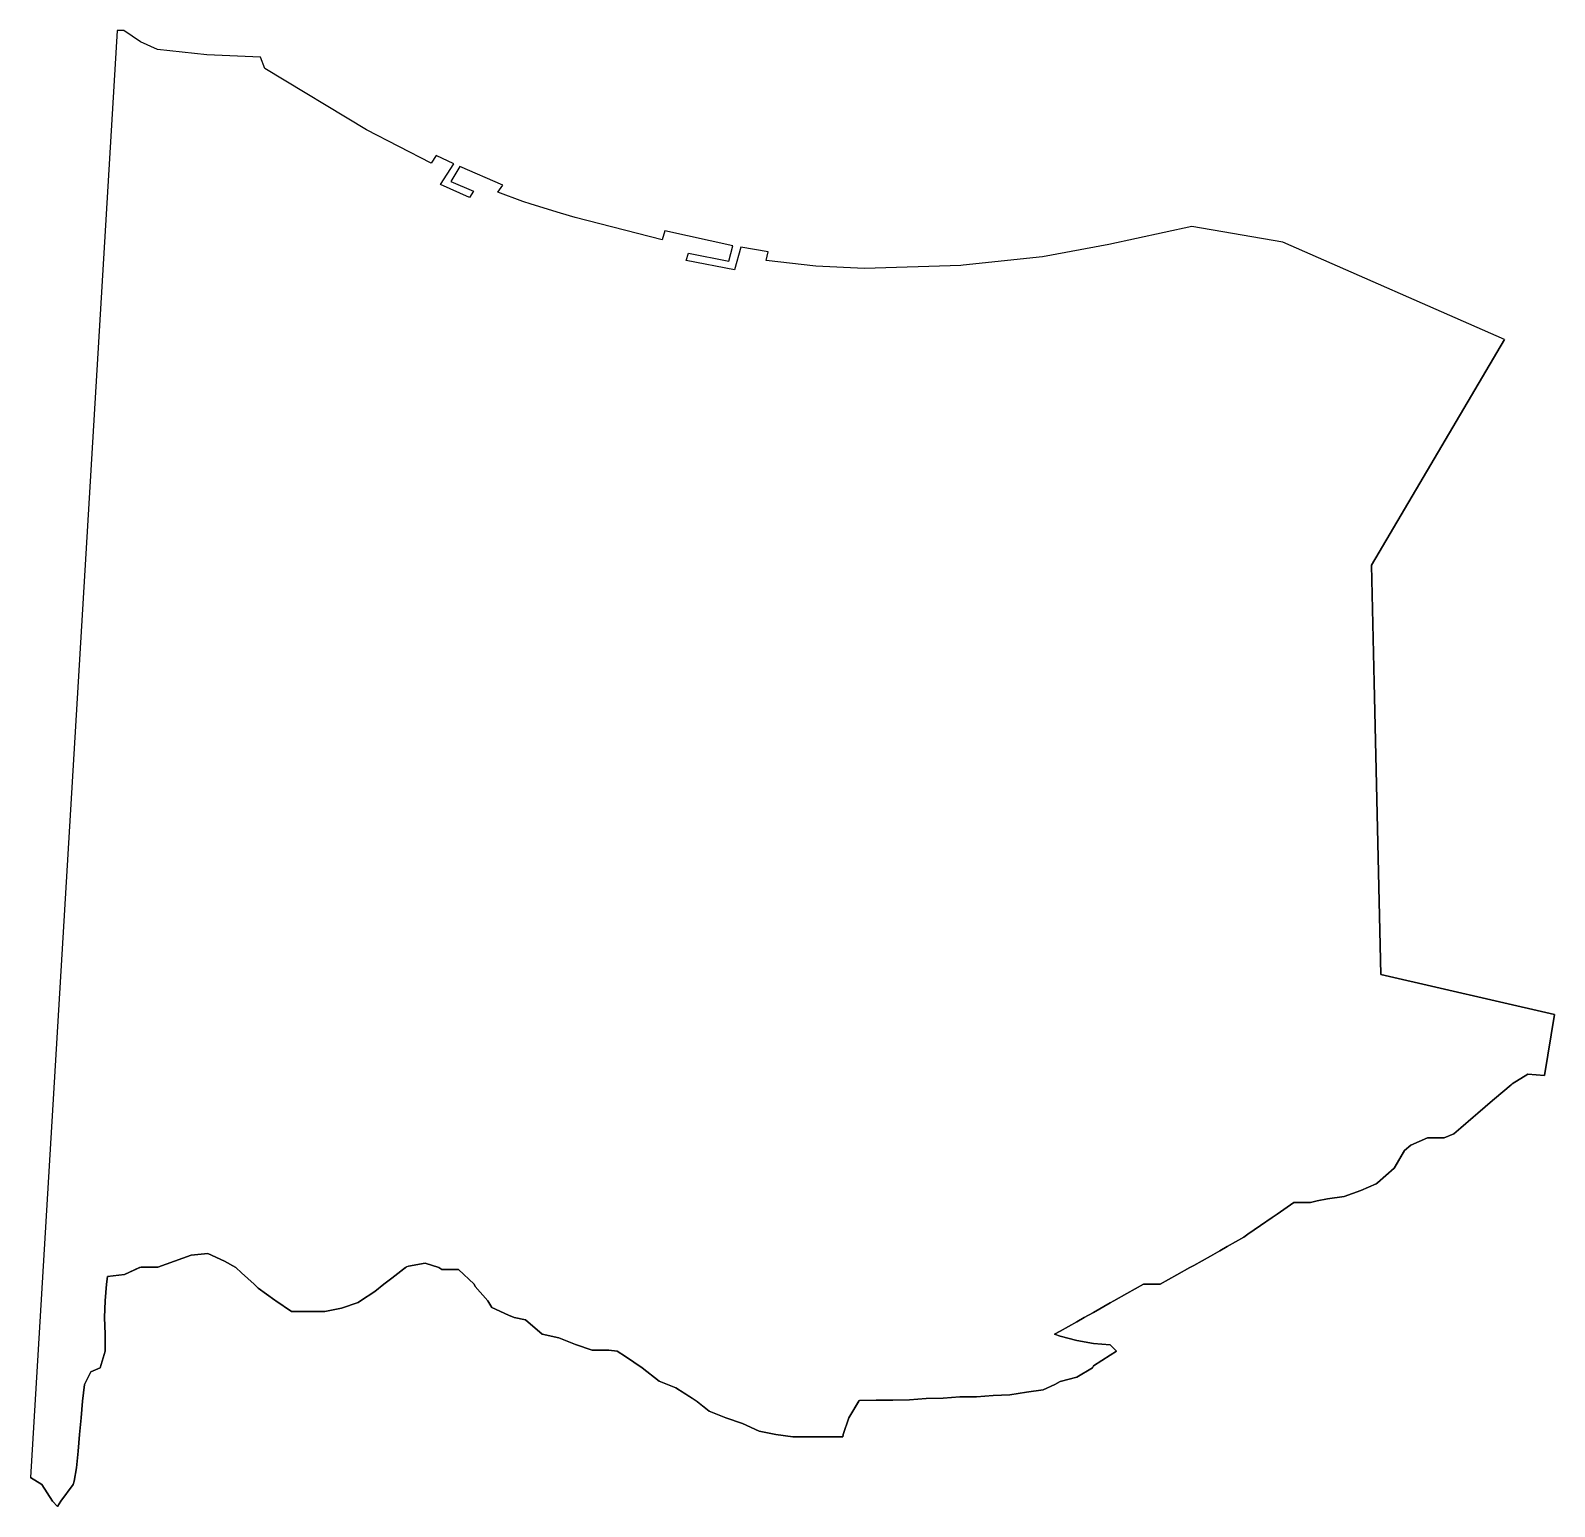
# Model space of a CAD drawing. Header units: inches. Extents: x 139.622 to 139.983, y 35.298 to 35.692.
# Drawn here: x 139.84787 to 139.87578, y 35.61572 to 35.64275 of the extents above; entities that cross this region are included whole.
import ezdxf

# ---------------------------------------------------------------- set-up
doc = ezdxf.new("R2010")
doc.units = ezdxf.units.IN
doc.header["$MEASUREMENT"] = 0

msp = doc.modelspace()

# ---------------------------------------------------------------- linework, layer by layer
for points in [[(139.874866, 35.637094), (139.870808, 35.638878), (139.869145, 35.639166), (139.867621, 35.638831), (139.866408, 35.638606), (139.864957, 35.638454), (139.86491, 35.638449), (139.863145, 35.638396), (139.862258, 35.638439), (139.861345, 35.638538), (139.861386, 35.638702), (139.860885, 35.638783), (139.860768, 35.638368), (139.859884, 35.638542), (139.859922, 35.638677), (139.860662, 35.638525), (139.860735, 35.63881), (139.859494, 35.639083), (139.859444, 35.638921), (139.857851, 35.639327), (139.857583, 35.639405), (139.857046, 35.639574), (139.856893, 35.639622), (139.856436, 35.639793), (139.856523, 35.639921), (139.855739, 35.640263), (139.85557, 35.639988), (139.85599, 35.639812), (139.855916, 35.639695), (139.855384, 35.639932), (139.855626, 35.64031), (139.855301, 35.640462), (139.855215, 35.640324), (139.854031, 35.640936), (139.852164, 35.642056), (139.852089, 35.642262), (139.851102, 35.642305), (139.850198, 35.642403), (139.849887, 35.642544), (139.849582, 35.642753), (139.849465, 35.642754), (139.847875, 35.616246)], [(139.874866, 35.637094), (139.872434, 35.632961), (139.872484, 35.630808), (139.872606, 35.62546), (139.875784, 35.624727)], [(139.875784, 35.624727), (139.875601, 35.62361), (139.875295, 35.623637), (139.875009, 35.62346), (139.874989, 35.623443), (139.874683, 35.623182), (139.874651, 35.623154), (139.874377, 35.62292), (139.874294, 35.622848), (139.874071, 35.622653), (139.873941, 35.622542), (139.873765, 35.622467), (139.873459, 35.622467), (139.873153, 35.622336), (139.873036, 35.622236), (139.872857, 35.62193), (139.872847, 35.621913), (139.872541, 35.621646), (139.872515, 35.621624), (139.872235, 35.621504), (139.871929, 35.621394), (139.871624, 35.621351), (139.87144, 35.621318), (139.871318, 35.621283), (139.871012, 35.621283), (139.870706, 35.621073), (139.870616, 35.621012), (139.8704, 35.620863), (139.87017, 35.620706), (139.870094, 35.620652), (139.869788, 35.620477), (139.869652, 35.6204), (139.869482, 35.620304), (139.869176, 35.620132), (139.869108, 35.620094), (139.86887, 35.61996), (139.868564, 35.619788), (139.868564, 35.619788), (139.868258, 35.619788), (139.867952, 35.619616), (139.867714, 35.619482), (139.867646, 35.619444), (139.86734, 35.619272), (139.86717, 35.619176), (139.867034, 35.619097), (139.866728, 35.618928), (139.866626, 35.61887), (139.866728, 35.618834), (139.867034, 35.618759), (139.86734, 35.618703), (139.867646, 35.618675), (139.867763, 35.618564), (139.867646, 35.618489), (139.86734, 35.618291), (139.86732, 35.618258), (139.867034, 35.618087), (139.866728, 35.618008), (139.866633, 35.617952), (139.866422, 35.617853), (139.866116, 35.617813), (139.86581, 35.617764), (139.865504, 35.61775), (139.865198, 35.617728), (139.864892, 35.617726), (139.864586, 35.617703), (139.86428, 35.617693), (139.863974, 35.617672), (139.863668, 35.617664), (139.863362, 35.617664), (139.863056, 35.617656), (139.863045, 35.617646), (139.86286, 35.61734), (139.862759, 35.617034), (139.86275, 35.616991), (139.862444, 35.616991), (139.862139, 35.616991), (139.861833, 35.616991), (139.861527, 35.617034), (139.861527, 35.617034), (139.861221, 35.617096), (139.860915, 35.617238), (139.860609, 35.61734), (139.860609, 35.61734), (139.860303, 35.617463), (139.860073, 35.617646), (139.859997, 35.617697), (139.859691, 35.617891), (139.859538, 35.617952), (139.859385, 35.618014), (139.859079, 35.618258), (139.859079, 35.618258), (139.858773, 35.618462), (139.85862, 35.618564), (139.858467, 35.618582), (139.858161, 35.618582), (139.857855, 35.618682), (139.857549, 35.618805), (139.857243, 35.61887), (139.857243, 35.61887), (139.856937, 35.619135), (139.856733, 35.619176), (139.856631, 35.61922), (139.856325, 35.61936), (139.856249, 35.619482), (139.856019, 35.619744), (139.856, 35.619788), (139.855713, 35.620058), (139.855407, 35.620058), (139.855352, 35.620094), (139.855101, 35.620171), (139.854795, 35.620118), (139.854741, 35.620094), (139.854489, 35.619899), (139.854345, 35.619788), (139.854183, 35.619657), (139.853921, 35.619482), (139.853877, 35.619456), (139.853571, 35.619348), (139.853265, 35.619286), (139.852959, 35.619287), (139.852653, 35.619287), (139.852368, 35.619482), (139.852348, 35.619495), (139.852042, 35.619716), (139.85197, 35.619788), (139.851736, 35.619997), (139.851634, 35.620094), (139.85143, 35.620213), (139.851124, 35.620349), (139.850818, 35.620319), (139.850512, 35.620212), (139.850206, 35.620101), (139.8499, 35.620101), (139.849874, 35.620094), (139.849594, 35.619965), (139.849288, 35.61993), (139.849269, 35.619788), (139.849243, 35.619482), (139.849233, 35.619176), (139.849243, 35.61887), (139.849241, 35.618564), (139.849148, 35.618258), (139.848982, 35.618183), (139.848862, 35.617952), (139.84883, 35.617646), (139.848801, 35.61734), (139.848774, 35.617034), (139.848745, 35.616728), (139.848719, 35.616423), (139.848676, 35.616181), (139.848658, 35.616117), (139.84843, 35.615811), (139.84837, 35.615716), (139.848278, 35.615811), (139.848082, 35.616117), (139.847875, 35.616246)]]:
    msp.add_lwpolyline(points)
msp.add_lwpolyline([(139.872434, 35.632961), (139.874866, 35.637094), (139.870808, 35.638878), (139.869145, 35.639166), (139.867621, 35.638831), (139.866408, 35.638606), (139.864957, 35.638454), (139.86491, 35.638449), (139.863145, 35.638396), (139.862258, 35.638439), (139.861345, 35.638538), (139.861386, 35.638702), (139.860885, 35.638783), (139.860768, 35.638368), (139.859884, 35.638542), (139.859922, 35.638677), (139.860662, 35.638525), (139.860735, 35.63881), (139.859494, 35.639083), (139.859444, 35.638921), (139.857851, 35.639327), (139.857583, 35.639405), (139.857046, 35.639574), (139.856893, 35.639622), (139.856436, 35.639793), (139.856523, 35.639921), (139.855739, 35.640263), (139.85557, 35.639988), (139.85599, 35.639812), (139.855916, 35.639695), (139.855384, 35.639932), (139.855626, 35.64031), (139.855301, 35.640462), (139.855215, 35.640324), (139.854031, 35.640936), (139.852164, 35.642056), (139.852089, 35.642262), (139.851102, 35.642305), (139.850198, 35.642403), (139.849887, 35.642544), (139.849582, 35.642753), (139.849465, 35.642754), (139.847875, 35.616246), (139.848082, 35.616117), (139.848278, 35.615811), (139.84837, 35.615716), (139.84843, 35.615811), (139.848658, 35.616117), (139.848676, 35.616181), (139.848719, 35.616423), (139.848745, 35.616728), (139.848774, 35.617034), (139.848801, 35.61734), (139.84883, 35.617646), (139.848862, 35.617952), (139.848982, 35.618183), (139.849148, 35.618258), (139.849241, 35.618564), (139.849243, 35.61887), (139.849233, 35.619176), (139.849243, 35.619482), (139.849269, 35.619788), (139.849288, 35.61993), (139.849594, 35.619965), (139.849889, 35.620101), (139.850206, 35.620101), (139.850512, 35.620212), (139.850818, 35.620319), (139.851124, 35.620349), (139.85143, 35.620213), (139.851634, 35.620094), (139.851736, 35.619997), (139.85197, 35.619788), (139.852042, 35.619716), (139.852348, 35.619495), (139.852368, 35.619482), (139.852653, 35.619287), (139.852959, 35.619287), (139.853265, 35.619286), (139.853571, 35.619348), (139.853877, 35.619456), (139.853921, 35.619482), (139.854183, 35.619657), (139.854345, 35.619788), (139.854489, 35.619899), (139.854766, 35.620113), (139.855101, 35.620171), (139.855352, 35.620094), (139.855407, 35.620058), (139.855713, 35.620058), (139.856, 35.619788), (139.856019, 35.619744), (139.856249, 35.619482), (139.856325, 35.61936), (139.856631, 35.61922), (139.856733, 35.619176), (139.856937, 35.619135), (139.857243, 35.61887), (139.857549, 35.618805), (139.857855, 35.618682), (139.858161, 35.618582), (139.858467, 35.618582), (139.85862, 35.618564), (139.858773, 35.618462), (139.859079, 35.618258), (139.859385, 35.618014), (139.859538, 35.617952), (139.859691, 35.617891), (139.860058, 35.617659), (139.860303, 35.617463), (139.860609, 35.61734), (139.860915, 35.617238), (139.861221, 35.617096), (139.861527, 35.617034), (139.861833, 35.616991), (139.862139, 35.616991), (139.862444, 35.616991), (139.86275, 35.616991), (139.862759, 35.617034), (139.86286, 35.61734), (139.863051, 35.617656), (139.863362, 35.617664), (139.863668, 35.617664), (139.863974, 35.617672), (139.86428, 35.617693), (139.864586, 35.617703), (139.864892, 35.617726), (139.865198, 35.617728), (139.865504, 35.61775), (139.86581, 35.617764), (139.866116, 35.617813), (139.866422, 35.617853), (139.866633, 35.617952), (139.866728, 35.618008), (139.867034, 35.618087), (139.86732, 35.618258), (139.86734, 35.618291), (139.867646, 35.618489), (139.867763, 35.618564), (139.867646, 35.618675), (139.86734, 35.618703), (139.867034, 35.618759), (139.866728, 35.618834), (139.866626, 35.61887), (139.866728, 35.618928), (139.867034, 35.619097), (139.86717, 35.619176), (139.86734, 35.619272), (139.867646, 35.619444), (139.867714, 35.619482), (139.867952, 35.619616), (139.868258, 35.619788), (139.868564, 35.619788), (139.86887, 35.61996), (139.869108, 35.620094), (139.869176, 35.620132), (139.869482, 35.620304), (139.869652, 35.6204), (139.869788, 35.620477), (139.870094, 35.620652), (139.87017, 35.620706), (139.8704, 35.620863), (139.870616, 35.621012), (139.870706, 35.621073), (139.871012, 35.621283), (139.871318, 35.621283), (139.87144, 35.621318), (139.871624, 35.621351), (139.871929, 35.621394), (139.872235, 35.621504), (139.872515, 35.621624), (139.872541, 35.621646), (139.872847, 35.621913), (139.873036, 35.622236), (139.873153, 35.622336), (139.873459, 35.622467), (139.873765, 35.622467), (139.873941, 35.622542), (139.874071, 35.622653), (139.874294, 35.622848), (139.874377, 35.62292), (139.874651, 35.623154), (139.874683, 35.623182), (139.874989, 35.623443), (139.875009, 35.62346), (139.875295, 35.623637), (139.875601, 35.62361), (139.875784, 35.624727), (139.872606, 35.62546), (139.872484, 35.630808)], close=True)

doc.saveas('drawing.dxf')
